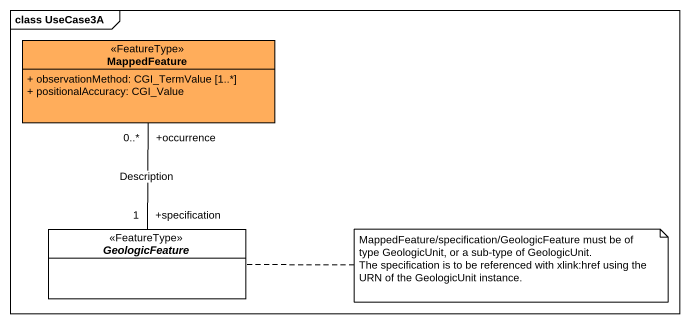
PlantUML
@startuml
mainframe class UseCase3A
hide circle
hide empty members
skinparam classAttributeIconSize 0
class MappedFeature <<FeatureType>> #FFAD5B {
  + observationMethod: CGI_TermValue [1..*]
  + positionalAccuracy: CGI_Value
}
abstract class GeologicFeature <<FeatureType>> #FFFFFF
GeologicFeature "+specification\n1" -up- "+occurrence\n0..*" MappedFeature : Description
note right of GeologicFeature
  MappedFeature/specification/GeologicFeature must be of type GeologicUnit, or a sub-type of GeologicUnit.
  The specification is to be referenced with xlink:href using the URN of the GeologicUnit instance.
end note
@enduml
